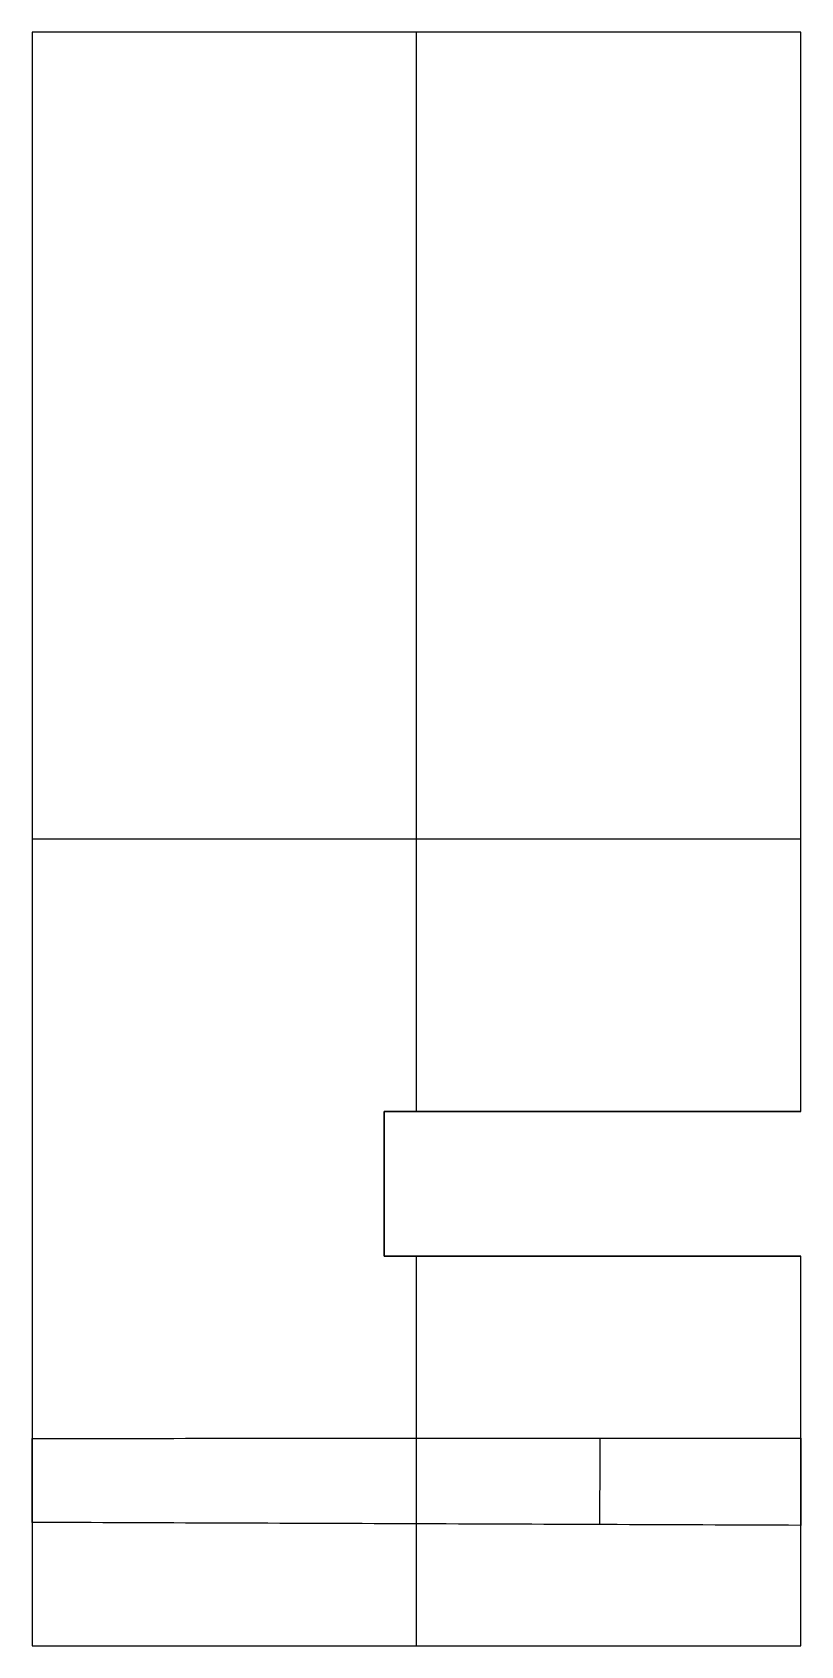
# Model space of a CAD drawing. Header units: millimetres. Extents: x -730 to 388, y -70 to 538.
# Drawn here: x -730.4 to -680.4, y 368.5 to 473.5 of the extents above.
import ezdxf

# ---------------------------------------------------------------- set-up
doc = ezdxf.new("R2010")
doc.units = ezdxf.units.MM
doc.layers.add('Default', color=18, linetype='Continuous', true_color=0x000000)

msp = doc.modelspace()

# ---------------------------------------------------------------- linework, layer by layer
at = {"layer": 'Default'}
for p, q in [((-705.37, 403.22, 3), (-705.37, 473.46, 3)), ((-705.37, 403.22), (-705.37, 473.46)), ((-730.37, 420.96, 3), (-680.37, 420.96, 3)), ((-730.37, 420.96), (-680.37, 420.96)), ((-705.37, 381.96, 3), (-705.37, 393.8, 3)), ((-705.37, 368.46), (-705.37, 393.8)), ((-705.37, 368.46, 3), (-705.37, 376.39, 3))]:
    msp.add_line(p, q, dxfattribs=at)
for points in [[(-730.37, 473.46), (-730.37, 368.46)], [(-730.37, 473.46, 3), (-730.37, 381.95, 3)], [(-730.37, 473.46), (-730.37, 473.46, 3)], [(-680.37, 473.46), (-730.37, 473.46)], [(-680.37, 473.46, 3), (-730.37, 473.46, 3)], [(-730.37, 473.46, 1.5), (-730.37, 368.46, 1.5)], [(-680.37, 473.46, 1.5), (-730.37, 473.46, 1.5)], [(-705.37, 473.46), (-705.37, 473.46, 3)], [(-680.37, 473.46), (-680.37, 473.46, 3)], [(-680.37, 403.22), (-680.37, 473.46)], [(-680.37, 403.22, 3), (-680.37, 473.46, 3)], [(-680.37, 403.22, 1.5), (-680.37, 473.46, 1.5)], [(-730.37, 420.96), (-730.37, 420.96, 3)], [(-680.37, 420.96), (-680.37, 420.96, 3)], [(-707.48, 403.22), (-707.48, 403.22, 3)], [(-680.37, 403.22), (-707.48, 403.22)], [(-707.48, 403.22), (-707.48, 393.8)], [(-707.48, 403.22, 3), (-680.37, 403.22, 3)], [(-707.48, 393.8, 3), (-707.48, 403.22, 3)], [(-692.4, 403.22), (-692.4, 403.22, 3)], [(-680.37, 403.22, 3), (-680.37, 403.22)], [(-707.48, 398.51), (-707.48, 398.51, 3)], [(-707.48, 393.8), (-707.48, 393.8, 3)], [(-707.48, 393.8), (-680.37, 393.8)], [(-680.37, 393.8, 3), (-707.48, 393.8, 3)], [(-692.4, 393.8), (-692.4, 393.8, 3)], [(-680.37, 368.46), (-680.37, 393.8)], [(-680.37, 393.8), (-680.37, 393.8, 3)], [(-680.37, 381.97, 3), (-680.37, 393.8, 3)], [(-680.37, 368.46, 1.5), (-680.37, 393.8, 1.5)], [(-730.37, 376.48, 3), (-730.37, 368.46, 3)], [(-680.37, 368.46, 3), (-680.37, 376.29, 3)], [(-730.37, 368.46), (-730.37, 368.46, 3)], [(-730.37, 368.46), (-680.37, 368.46)], [(-730.37, 368.46, 3), (-680.37, 368.46, 3)], [(-730.37, 368.46, 1.5), (-680.37, 368.46, 1.5)], [(-705.37, 368.46), (-705.37, 368.46, 3)], [(-680.37, 368.46), (-680.37, 368.46, 3)]]:
    msp.add_open_spline(points, degree=1, dxfattribs=at)
for points, knots in [([(-730.37, 381.95, 3), (-722.19, 381.95, 3), (-714.01, 381.96, 3), (-705.83, 381.96, 3), (-697.34, 381.96, 3), (-688.86, 381.97, 3), (-680.37, 381.97, 3)], [0, 0, 0, 0, 24.538801, 24.538801, 24.538801, 50.000004, 50.000004, 50.000004, 50.000004]), ([(-680.37, 376.29, 3), (-688.86, 376.32, 3), (-697.34, 376.36, 3), (-705.83, 376.39, 3), (-714.01, 376.42, 3), (-722.19, 376.45, 3), (-730.37, 376.48, 3)], [0, 0, 0, 0, 25.461376, 25.461376, 25.461376, 50.000347, 50.000347, 50.000347, 50.000347])]:
    msp.add_open_spline(points, degree=3, knots=knots, dxfattribs=at)
at = {"layer": 'Default', "extrusion": (-1, 0, 0)}
for points, knots in [([(-730.37, 376.48, 3), (-730.37, 376.88, 2.74), (-730.37, 377.33, 2.54), (-730.37, 378.02, 2.33), (-730.37, 378.26, 2.28), (-730.37, 378.61, 2.23), (-730.37, 378.73, 2.22), (-730.37, 378.91, 2.21), (-730.37, 378.97, 2.2), (-730.37, 379.09, 2.2), (-730.37, 379.15, 2.2), (-730.37, 379.27, 2.2), (-730.37, 379.33, 2.2), (-730.37, 379.45, 2.2), (-730.37, 379.52, 2.21), (-730.37, 379.7, 2.22), (-730.37, 379.82, 2.23), (-730.37, 380.17, 2.28), (-730.37, 380.41, 2.33), (-730.37, 381.1, 2.54), (-730.37, 381.54, 2.74), (-730.37, 381.95, 3)], [0, 0, 0, 0, 1.448823, 1.448823, 2.17231, 2.17231, 2.533938, 2.533938, 2.714738, 2.714738, 2.895538, 2.895538, 3.076337, 3.076337, 3.257137, 3.257137, 3.618766, 3.618766, 4.342253, 4.342253, 5.791078, 5.791078, 5.791078, 5.791078]), ([(-680.37, 381.97, 3), (-680.37, 381.55, 2.72), (-680.37, 381.1, 2.5), (-680.37, 380.37, 2.28), (-680.37, 380.13, 2.22), (-680.37, 379.63, 2.15), (-680.37, 379.38, 2.13), (-680.37, 378.88, 2.13), (-680.37, 378.63, 2.15), (-680.37, 378.13, 2.22), (-680.37, 377.89, 2.28), (-680.37, 377.17, 2.5), (-680.37, 376.71, 2.72), (-680.37, 376.29, 3)], [0, 0, 0, 0, 1.511095, 1.511095, 2.265593, 2.265593, 3.020092, 3.020092, 3.77459, 3.77459, 4.529088, 4.529088, 6.04018, 6.04018, 6.04018, 6.04018])]:
    msp.add_open_spline(points, degree=3, knots=knots, dxfattribs=at)
at = {"layer": 'Default', "extrusion": (-0.999996, 0.002926, -0.000147265)}
msp.add_rational_spline([(-693.44, 381.96, 3), (-693.45, 379.15, 1.12), (-693.46, 376.34, 3)], [0.960092343017, 0.776585172513, 0.909158467044], degree=2, dxfattribs=at)

doc.saveas('drawing.dxf')
